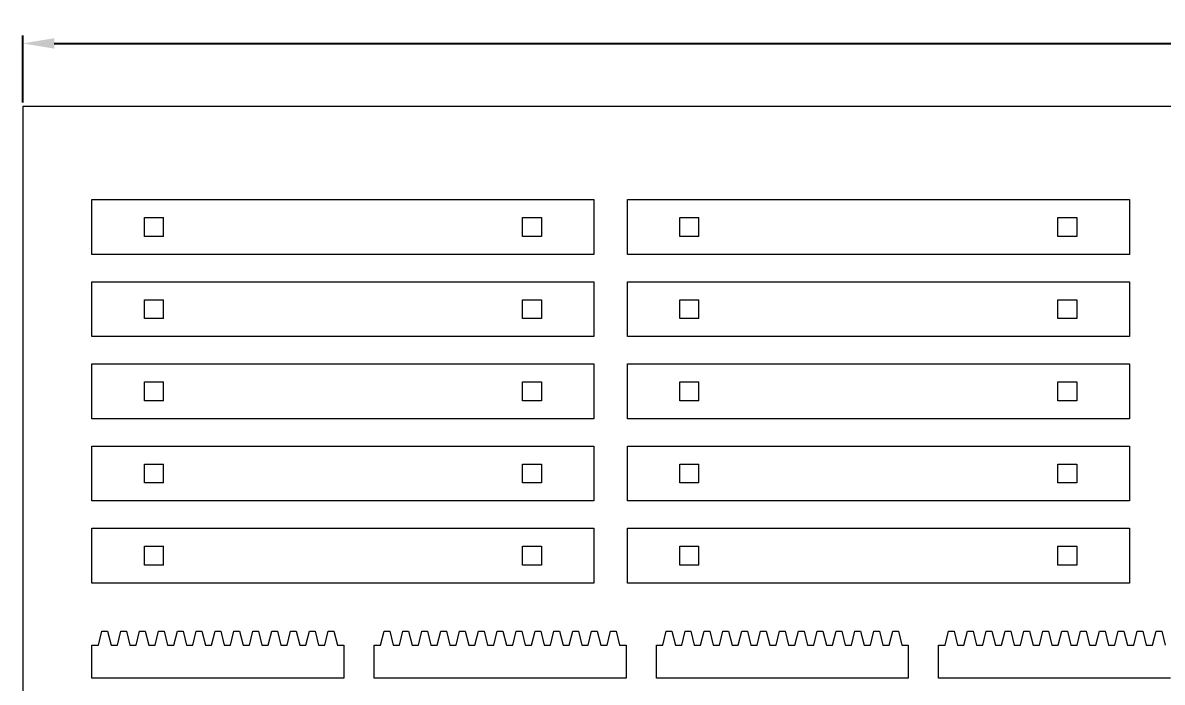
# Model space of a CAD drawing. Header units: millimetres. Extents: x 0 to 634, y 0 to 463.
# Drawn here: x 0 to 180.9, y 358.5 to 463.3 of the extents above; entities that cross this region are included whole.
import ezdxf

# ---------------------------------------------------------------- set-up
doc = ezdxf.new("R2010")
doc.units = ezdxf.units.MM
doc.header["$MEASUREMENT"] = 0
doc.layers.get('0').update_dxf_attribs({"linetype": 'CONTINUOUS', "lineweight": 0})
doc.layers.get('Defpoints').update_dxf_attribs({"linetype": 'CONTINUOUS'})
doc.styles.get("Standard").update_dxf_attribs({"font": 'txt', "width": 0.75})
doc.dimstyles.get("Standard").update_dxf_attribs({"dimtxt": 2.5, "dimasz": 2.5, "dimexe": 1.25, "dimexo": 0.625, "dimtad": 1, "dimtxsty": 'Standard', "dimcen": 2.5, "dimadec": 0, "dimazin": 0, "dimtfac": 1, "dimtmove": 0, "dimatfit": 3, "dimfxl": 1, "dimarcsym": 0})

# ---------------------------------------------------------------- blocks, each defined once
blk = doc.blocks.new('*D1')
at = {"color": 0, "linetype": 'Continuous', "lineweight": -2, "transparency": 16777216}
for p, q in [((0, 450.62), (0, 461.25)), ((5, 460), (287.75, 460)), ((595, 460), (312.25, 460)), ((600, 450.62), (600, 461.25))]:
    blk.add_line(p, q, dxfattribs=at)
at = {"color": 0, "linetype": 'Continuous', "transparency": 16777216}
for points in [[(5, 460.83), (5, 459.17), (0, 460)], [(595, 460.83), (595, 459.17), (600, 460)]]:
    blk.add_solid(points, dxfattribs=at)
at = {"layer": 'Defpoints', "color": 0, "linetype": 'Continuous', "transparency": 16777216}
for p in [(600, 460), (0, 450), (600, 450)]:
    blk.add_point(p, dxfattribs=at)
at = {"color": 0, "linetype": 'Continuous', "transparency": 16777216, "insert": (300, 460), "char_height": 5, "attachment_point": 5}
blk.add_mtext('\\A1;600.0000', dxfattribs=at)

msp = doc.modelspace()

# ---------------------------------------------------------------- linework, layer by layer
for p, q in [((19.33217, 429.35), (19.33217, 432.35)), ((19.33217, 432.35), (22.33217, 432.35)), ((22.33217, 429.35), (22.33217, 432.35)), ((79.33217, 432.35), (82.33217, 432.35)), ((79.33217, 429.35), (79.33217, 432.35)), ((82.33217, 432.35), (82.33217, 429.35)), ((104.33217, 429.35), (104.33217, 432.35)), ((104.33217, 432.35), (107.33217, 432.35)), ((107.33217, 429.35), (107.33217, 432.35)), ((164.33217, 432.35), (167.33217, 432.35)), ((164.33217, 429.35), (164.33217, 432.35)), ((167.33217, 432.35), (167.33217, 429.35)), ((22.33217, 429.35), (19.33217, 429.35)), ((82.33217, 429.35), (79.33217, 429.35)), ((107.33217, 429.35), (104.33217, 429.35)), ((167.33217, 429.35), (164.33217, 429.35)), ((19.33217, 416.3), (19.33217, 419.3)), ((19.33217, 419.3), (22.33217, 419.3)), ((22.33217, 416.3), (22.33217, 419.3)), ((79.33217, 419.3), (82.33217, 419.3)), ((79.33217, 416.3), (79.33217, 419.3)), ((82.33217, 419.3), (82.33217, 416.3)), ((104.33217, 416.3), (104.33217, 419.3)), ((104.33217, 419.3), (107.33217, 419.3)), ((107.33217, 416.3), (107.33217, 419.3)), ((164.33217, 419.3), (167.33217, 419.3)), ((164.33217, 416.3), (164.33217, 419.3)), ((167.33217, 419.3), (167.33217, 416.3)), ((22.33217, 416.3), (19.33217, 416.3)), ((82.33217, 416.3), (79.33217, 416.3)), ((107.33217, 416.3), (104.33217, 416.3)), ((167.33217, 416.3), (164.33217, 416.3)), ((19.33217, 403.25), (19.33217, 406.25)), ((19.33217, 406.25), (22.33217, 406.25)), ((22.33217, 403.25), (22.33217, 406.25)), ((79.33217, 406.25), (82.33217, 406.25)), ((79.33217, 403.25), (79.33217, 406.25)), ((82.33217, 406.25), (82.33217, 403.25)), ((104.33217, 403.25), (104.33217, 406.25)), ((104.33217, 406.25), (107.33217, 406.25)), ((107.33217, 403.25), (107.33217, 406.25)), ((164.33217, 406.25), (167.33217, 406.25)), ((164.33217, 403.25), (164.33217, 406.25)), ((167.33217, 406.25), (167.33217, 403.25)), ((22.33217, 403.25), (19.33217, 403.25)), ((82.33217, 403.25), (79.33217, 403.25)), ((107.33217, 403.25), (104.33217, 403.25)), ((167.33217, 403.25), (164.33217, 403.25)), ((19.33217, 390.2), (19.33217, 393.2)), ((19.33217, 393.2), (22.33217, 393.2)), ((22.33217, 390.2), (22.33217, 393.2)), ((79.33217, 393.2), (82.33217, 393.2)), ((79.33217, 390.2), (79.33217, 393.2)), ((82.33217, 393.2), (82.33217, 390.2)), ((104.33217, 390.2), (104.33217, 393.2)), ((104.33217, 393.2), (107.33217, 393.2)), ((107.33217, 390.2), (107.33217, 393.2)), ((164.33217, 393.2), (167.33217, 393.2)), ((164.33217, 390.2), (164.33217, 393.2)), ((167.33217, 393.2), (167.33217, 390.2)), ((22.33217, 390.2), (19.33217, 390.2)), ((82.33217, 390.2), (79.33217, 390.2)), ((107.33217, 390.2), (104.33217, 390.2)), ((167.33217, 390.2), (164.33217, 390.2)), ((19.33217, 377.15), (19.33217, 380.15)), ((19.33217, 380.15), (22.33217, 380.15)), ((22.33217, 377.15), (22.33217, 380.15)), ((79.33217, 380.15), (82.33217, 380.15)), ((79.33217, 377.15), (79.33217, 380.15)), ((82.33217, 380.15), (82.33217, 377.15)), ((104.33217, 377.15), (104.33217, 380.15)), ((104.33217, 380.15), (107.33217, 380.15)), ((107.33217, 377.15), (107.33217, 380.15)), ((164.33217, 380.15), (167.33217, 380.15)), ((164.33217, 377.15), (164.33217, 380.15)), ((167.33217, 380.15), (167.33217, 377.15)), ((22.33217, 377.15), (19.33217, 377.15)), ((82.33217, 377.15), (79.33217, 377.15)), ((107.33217, 377.15), (104.33217, 377.15)), ((167.33217, 377.15), (164.33217, 377.15))]:
    msp.add_line(p, q)
at = {"linetype": 'Continuous'}
msp.add_lwpolyline([(0, 0), (600, 0), (600, 450), (0, 450)], close=True, dxfattribs=at)
for points in [[(90.68217, 426.5), (10.98217, 426.5), (10.98217, 435.2), (90.68217, 435.2)], [(175.68217, 426.5), (95.98217, 426.5), (95.98217, 435.2), (175.68217, 435.2)], [(90.68217, 413.45), (10.98217, 413.45), (10.98217, 422.15), (90.68217, 422.15)], [(175.68217, 413.45), (95.98217, 413.45), (95.98217, 422.15), (175.68217, 422.15)], [(90.68217, 400.4), (10.98217, 400.4), (10.98217, 409.1), (90.68217, 409.1)], [(175.68217, 400.4), (95.98217, 400.4), (95.98217, 409.1), (175.68217, 409.1)], [(90.68217, 387.35), (10.98217, 387.35), (10.98217, 396.05), (90.68217, 396.05)], [(175.68217, 387.35), (95.98217, 387.35), (95.98217, 396.05), (175.68217, 396.05)], [(90.68217, 374.3), (10.98217, 374.3), (10.98217, 383), (90.68217, 383)], [(175.68217, 374.3), (95.98217, 374.3), (95.98217, 383), (175.68217, 383)]]:
    msp.add_lwpolyline(points, close=True)
for points in [[(14.18217, 359.16703, 0), (10.98217, 359.16703, 0), (10.98217, 364.41703, 0), (12.01567, 364.41703, 0), (12.56308, 366.64048, 0), (13.46308, 366.64048, 0), (14.01049, 364.41703, 0), (15.01051, 364.41703, 0), (15.55792, 366.64048, 0), (16.45792, 366.64048, 0), (17.00533, 364.41703, 0), (18.00536, 364.41703, 0), (18.55277, 366.64048, 0), (19.45277, 366.64048, 0), (20.00017, 364.41703, 0), (21.0002, 364.41703, 0), (21.54761, 366.64048, 0), (22.44761, 366.64048, 0), (22.99502, 364.41703, 0), (23.99505, 364.41703, 0), (24.54246, 366.64048, 0), (25.44246, 366.64048, 0), (25.98986, 364.41703, 0), (26.98989, 364.41703, 0), (27.5373, 366.64048, 0), (28.4373, 366.64048, 0), (28.98471, 364.41703, 0), (29.98474, 364.41703, 0), (30.53214, 366.64048, 0), (31.43214, 366.64048, 0), (31.97955, 364.41703, 0), (32.97958, 364.41703, 0), (33.52699, 366.64048, 0), (34.42699, 366.64048, 0), (34.9744, 364.41703, 0), (35.97442, 364.41703, 0), (36.52183, 366.64048, 0), (37.42183, 366.64048, 0), (37.96924, 364.41703, 0), (38.96927, 364.41703, 0), (39.51668, 366.64048, 0), (40.41668, 366.64048, 0), (40.96408, 364.41703, 0), (41.96411, 364.41703, 0), (42.51152, 366.64048, 0), (43.41152, 366.64048, 0), (43.95893, 364.41703, 0), (44.95896, 364.41703, 0), (45.50636, 366.64048, 0), (46.40636, 366.64048, 0), (46.95377, 364.41703, 0), (47.9538, 364.41703, 0), (48.50121, 366.64048, 0), (49.40121, 366.64048, 0), (49.94862, 364.41703, 0), (50.98217, 364.41703, 0), (50.98217, 359.16703, 0), (47.78217, 359.16703, 0), (44.18217, 359.16703, 0), (17.78217, 359.16703, 0)], [(58.98217, 359.16703, 0), (55.78217, 359.16703, 0), (55.78217, 364.41703, 0), (56.81567, 364.41703, 0), (57.36308, 366.64048, 0), (58.26308, 366.64048, 0), (58.81049, 364.41703, 0), (59.81051, 364.41703, 0), (60.35792, 366.64048, 0), (61.25792, 366.64048, 0), (61.80533, 364.41703, 0), (62.80536, 364.41703, 0), (63.35277, 366.64048, 0), (64.25277, 366.64048, 0), (64.80017, 364.41703, 0), (65.8002, 364.41703, 0), (66.34761, 366.64048, 0), (67.24761, 366.64048, 0), (67.79502, 364.41703, 0), (68.79505, 364.41703, 0), (69.34246, 366.64048, 0), (70.24246, 366.64048, 0), (70.78986, 364.41703, 0), (71.78989, 364.41703, 0), (72.3373, 366.64048, 0), (73.2373, 366.64048, 0), (73.78471, 364.41703, 0), (74.78474, 364.41703, 0), (75.33214, 366.64048, 0), (76.23214, 366.64048, 0), (76.77955, 364.41703, 0), (77.77958, 364.41703, 0), (78.32699, 366.64048, 0), (79.22699, 366.64048, 0), (79.7744, 364.41703, 0), (80.77442, 364.41703, 0), (81.32183, 366.64048, 0), (82.22183, 366.64048, 0), (82.76924, 364.41703, 0), (83.76927, 364.41703, 0), (84.31668, 366.64048, 0), (85.21668, 366.64048, 0), (85.76408, 364.41703, 0), (86.76411, 364.41703, 0), (87.31152, 366.64048, 0), (88.21152, 366.64048, 0), (88.75893, 364.41703, 0), (89.75896, 364.41703, 0), (90.30636, 366.64048, 0), (91.20636, 366.64048, 0), (91.75377, 364.41703, 0), (92.7538, 364.41703, 0), (93.30121, 366.64048, 0), (94.20121, 366.64048, 0), (94.74862, 364.41703, 0), (95.78217, 364.41703, 0), (95.78217, 359.16703, 0), (92.58217, 359.16703, 0), (88.98217, 359.16703, 0), (62.58217, 359.16703, 0)], [(103.78217, 359.16703, 0), (100.58217, 359.16703, 0), (100.58217, 364.41703, 0), (101.61567, 364.41703, 0), (102.16308, 366.64048, 0), (103.06308, 366.64048, 0), (103.61049, 364.41703, 0), (104.61051, 364.41703, 0), (105.15792, 366.64048, 0), (106.05792, 366.64048, 0), (106.60533, 364.41703, 0), (107.60536, 364.41703, 0), (108.15277, 366.64048, 0), (109.05277, 366.64048, 0), (109.60017, 364.41703, 0), (110.6002, 364.41703, 0), (111.14761, 366.64048, 0), (112.04761, 366.64048, 0), (112.59502, 364.41703, 0), (113.59505, 364.41703, 0), (114.14246, 366.64048, 0), (115.04246, 366.64048, 0), (115.58986, 364.41703, 0), (116.58989, 364.41703, 0), (117.1373, 366.64048, 0), (118.0373, 366.64048, 0), (118.58471, 364.41703, 0), (119.58474, 364.41703, 0), (120.13214, 366.64048, 0), (121.03214, 366.64048, 0), (121.57955, 364.41703, 0), (122.57958, 364.41703, 0), (123.12699, 366.64048, 0), (124.02699, 366.64048, 0), (124.5744, 364.41703, 0), (125.57442, 364.41703, 0), (126.12183, 366.64048, 0), (127.02183, 366.64048, 0), (127.56924, 364.41703, 0), (128.56927, 364.41703, 0), (129.11668, 366.64048, 0), (130.01668, 366.64048, 0), (130.56408, 364.41703, 0), (131.56411, 364.41703, 0), (132.11152, 366.64048, 0), (133.01152, 366.64048, 0), (133.55893, 364.41703, 0), (134.55896, 364.41703, 0), (135.10636, 366.64048, 0), (136.00636, 366.64048, 0), (136.55377, 364.41703, 0), (137.5538, 364.41703, 0), (138.10121, 366.64048, 0), (139.00121, 366.64048, 0), (139.54862, 364.41703, 0), (140.58217, 364.41703, 0), (140.58217, 359.16703, 0), (137.38217, 359.16703, 0), (133.78217, 359.16703, 0), (107.38217, 359.16703, 0)]]:
    msp.add_polyline3d(points, close=True, dxfattribs=at)
msp.add_polyline3d([(182.18217, 359.16703, 0), (178.58217, 359.16703, 0), (152.18217, 359.16703, 0), (148.58217, 359.16703, 0), (145.38217, 359.16703, 0), (145.38217, 364.41703, 0), (146.41567, 364.41703, 0), (146.96308, 366.64048, 0), (147.86308, 366.64048, 0), (148.41049, 364.41703, 0), (149.41051, 364.41703, 0), (149.95792, 366.64048, 0), (150.85792, 366.64048, 0), (151.40533, 364.41703, 0), (152.40536, 364.41703, 0), (152.95277, 366.64048, 0), (153.85277, 366.64048, 0), (154.40017, 364.41703, 0), (155.4002, 364.41703, 0), (155.94761, 366.64048, 0), (156.84761, 366.64048, 0), (157.39502, 364.41703, 0), (158.39505, 364.41703, 0), (158.94246, 366.64048, 0), (159.84246, 366.64048, 0), (160.38986, 364.41703, 0), (161.38989, 364.41703, 0), (161.9373, 366.64048, 0), (162.8373, 366.64048, 0), (163.38471, 364.41703, 0), (164.38474, 364.41703, 0), (164.93214, 366.64048, 0), (165.83214, 366.64048, 0), (166.37955, 364.41703, 0), (167.37958, 364.41703, 0), (167.92699, 366.64048, 0), (168.82699, 366.64048, 0), (169.3744, 364.41703, 0), (170.37442, 364.41703, 0), (170.92183, 366.64048, 0), (171.82183, 366.64048, 0), (172.36924, 364.41703, 0), (173.36927, 364.41703, 0), (173.91668, 366.64048, 0), (174.81668, 366.64048, 0), (175.36408, 364.41703, 0), (176.36411, 364.41703, 0), (176.91152, 366.64048, 0), (177.81152, 366.64048, 0), (178.35893, 364.41703, 0), (179.35896, 364.41703, 0), (179.90636, 366.64048, 0), (180.80636, 366.64048, 0), (181.35377, 364.41703, 0)], dxfattribs=at)

# ---------------------------------------------------------------- dimensions: what is measured, and where the dimension line sits
at = {"color": 3, "linetype": 'Continuous'}
dim = msp.add_linear_dim(base=(600, 460), p1=(0, 450), p2=(600, 450), dimstyle='Standard', override={"dimtxt": 5, "dimasz": 5, "dimgap": 1, "dimtad": 0, "dimtih": 1, "dimtoh": 0, "dimdec": 4, "dimzin": 0, "dimdsep": 46, "dimcen": 0.09, "dimtdec": 4, "dimtofl": 0, "dimtolj": 1, "dimtzin": 0}, dxfattribs=at)
dim.commit()
dim.dimension.update_dxf_attribs({"geometry": '*D1', "text_midpoint": (300, 460)})

doc.saveas('drawing.dxf')
